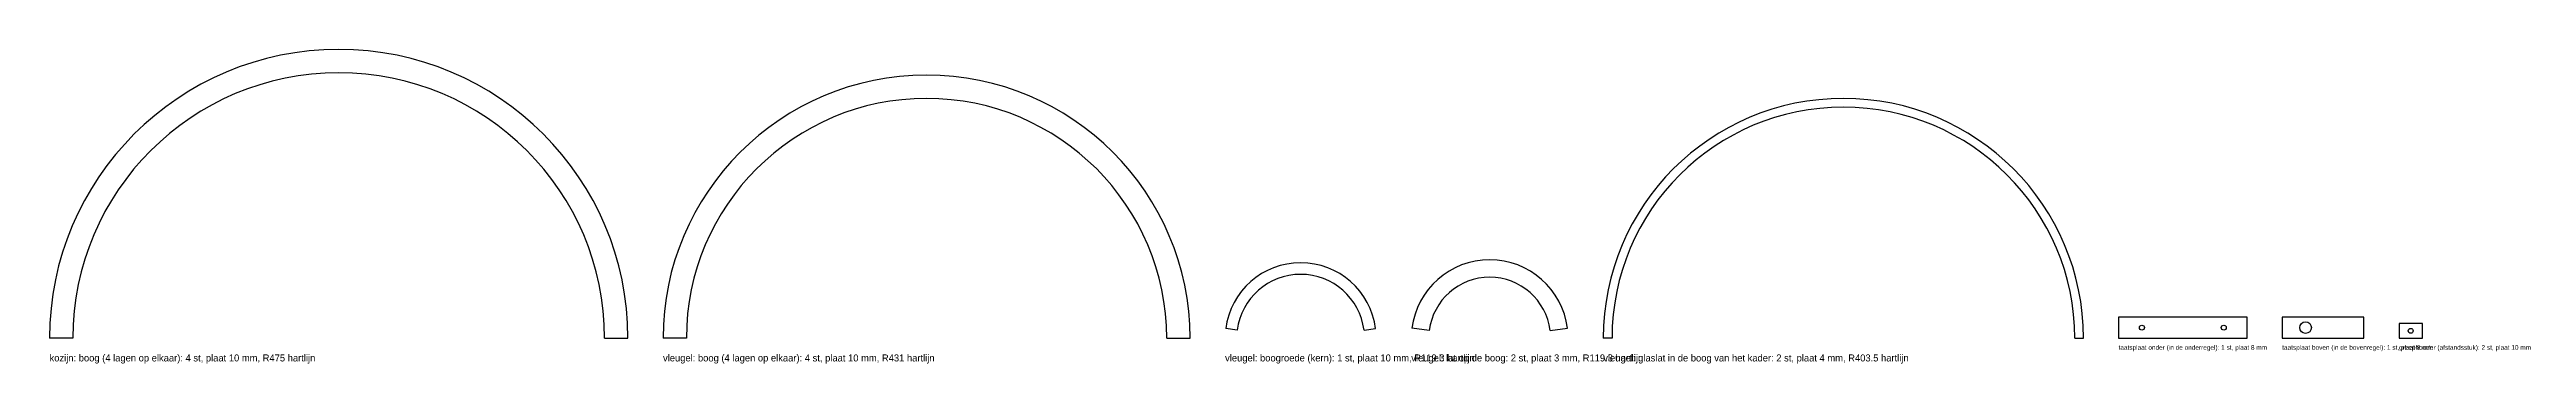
# Model space of a CAD drawing. Header units: millimetres. Extents: x 0 to 4239, y -44 to 495.
import ezdxf

# ---------------------------------------------------------------- set-up
doc = ezdxf.new("R2010")
doc.units = ezdxf.units.MM

msp = doc.modelspace()

# ---------------------------------------------------------------- linework, layer by layer
at = {"layer": 'GATEN'}
for centre, radius in [((3581.2, 18), 4.25), ((3721.2, 18), 4.25), ((3861.2, 18), 10), ((4041.2, 12.5), 4.25)]:
    msp.add_circle(centre, radius, dxfattribs=at)
at = {"layer": 'SNIJDEN'}
for p, q in [((40, 0), (0, 0)), ((950, 0), (990, 0)), ((1090, 0), (1050, 0)), ((1912, 0), (1952, 0)), ((2032.8619, 13.6989), (2013.0196, 16.2056)), ((2249.7381, 13.6989), (2269.5804, 16.2056)), ((2361.4224, 13.0723), (2331.659, 16.8323)), ((2568.3776, 13.0723), (2598.141, 16.8323)), ((2674.2, 0), (2659.2, 0)), ((3466.2, 0), (3481.2, 0)), ((3761.2, 36), (3541.2, 36)), ((3541.2, 36), (3541.2, 0)), ((3541.2, 0), (3761.2, 0)), ((3761.2, 0), (3761.2, 36)), ((3961.2, 36), (3821.2, 36)), ((3821.2, 36), (3821.2, 0)), ((3821.2, 0), (3961.2, 0)), ((3961.2, 0), (3961.2, 36)), ((4061.2, 25), (4021.2, 25)), ((4021.2, 25), (4021.2, 0)), ((4021.2, 0), (4061.2, 0)), ((4061.2, 0), (4061.2, 25))]:
    msp.add_line(p, q, dxfattribs=at)
for centre, radius, start, end in [((495, 0), 495, 0, 180), ((495, 0), 455, 0, 180), ((1501, 0), 451, 0, 180), ((1501, 0), 411, 0, 180), ((3070.2, 0), 411, 0, 180), ((3070.2, 0), 396, 0, 180), ((2141.3, 0), 129.3, 7.2, 172.8), ((2464.9, 0), 134.3, 7.2, 172.8), ((2141.3, 0), 109.3, 7.2, 172.8), ((2464.9, 0), 104.3, 7.2, 172.8)]:
    msp.add_arc(centre, radius, start, end, dxfattribs=at)

# ---------------------------------------------------------------- texts
at = {"layer": 'TEKST'}
for s, height, p in [('kozijn: boog (4 lagen op elkaar): 4 st, plaat 10 mm, R475 hartlijn', 12, (0, -40)), ('vleugel: boog (4 lagen op elkaar): 4 st, plaat 10 mm, R431 hartlijn', 12, (1050, -40)), ('vleugel: boogroede (kern): 1 st, plaat 10 mm, R119.3 hartlijn', 12, (2012, -40)), ('vleugel: lat op de boog: 2 st, plaat 3 mm, R119.3 hartlijn', 12, (2330.6, -40)), ('vleugel: glaslat in de boog van het kader: 2 st, plaat 4 mm, R403.5 hartlijn', 12, (2659.2, -40)), ('taatsplaat onder (in de onderregel): 1 st, plaat 8 mm', 8, (3541.2, -20)), ('taatsplaat boven (in de bovenregel): 1 st, plaat 8 mm', 8, (3821.2, -20)), ('greephouder (afstandsstuk): 2 st, plaat 10 mm', 8, (4021.2, -20))]:
    msp.add_text(s, height=height, dxfattribs=at).set_placement(p)

doc.saveas('drawing.dxf')
